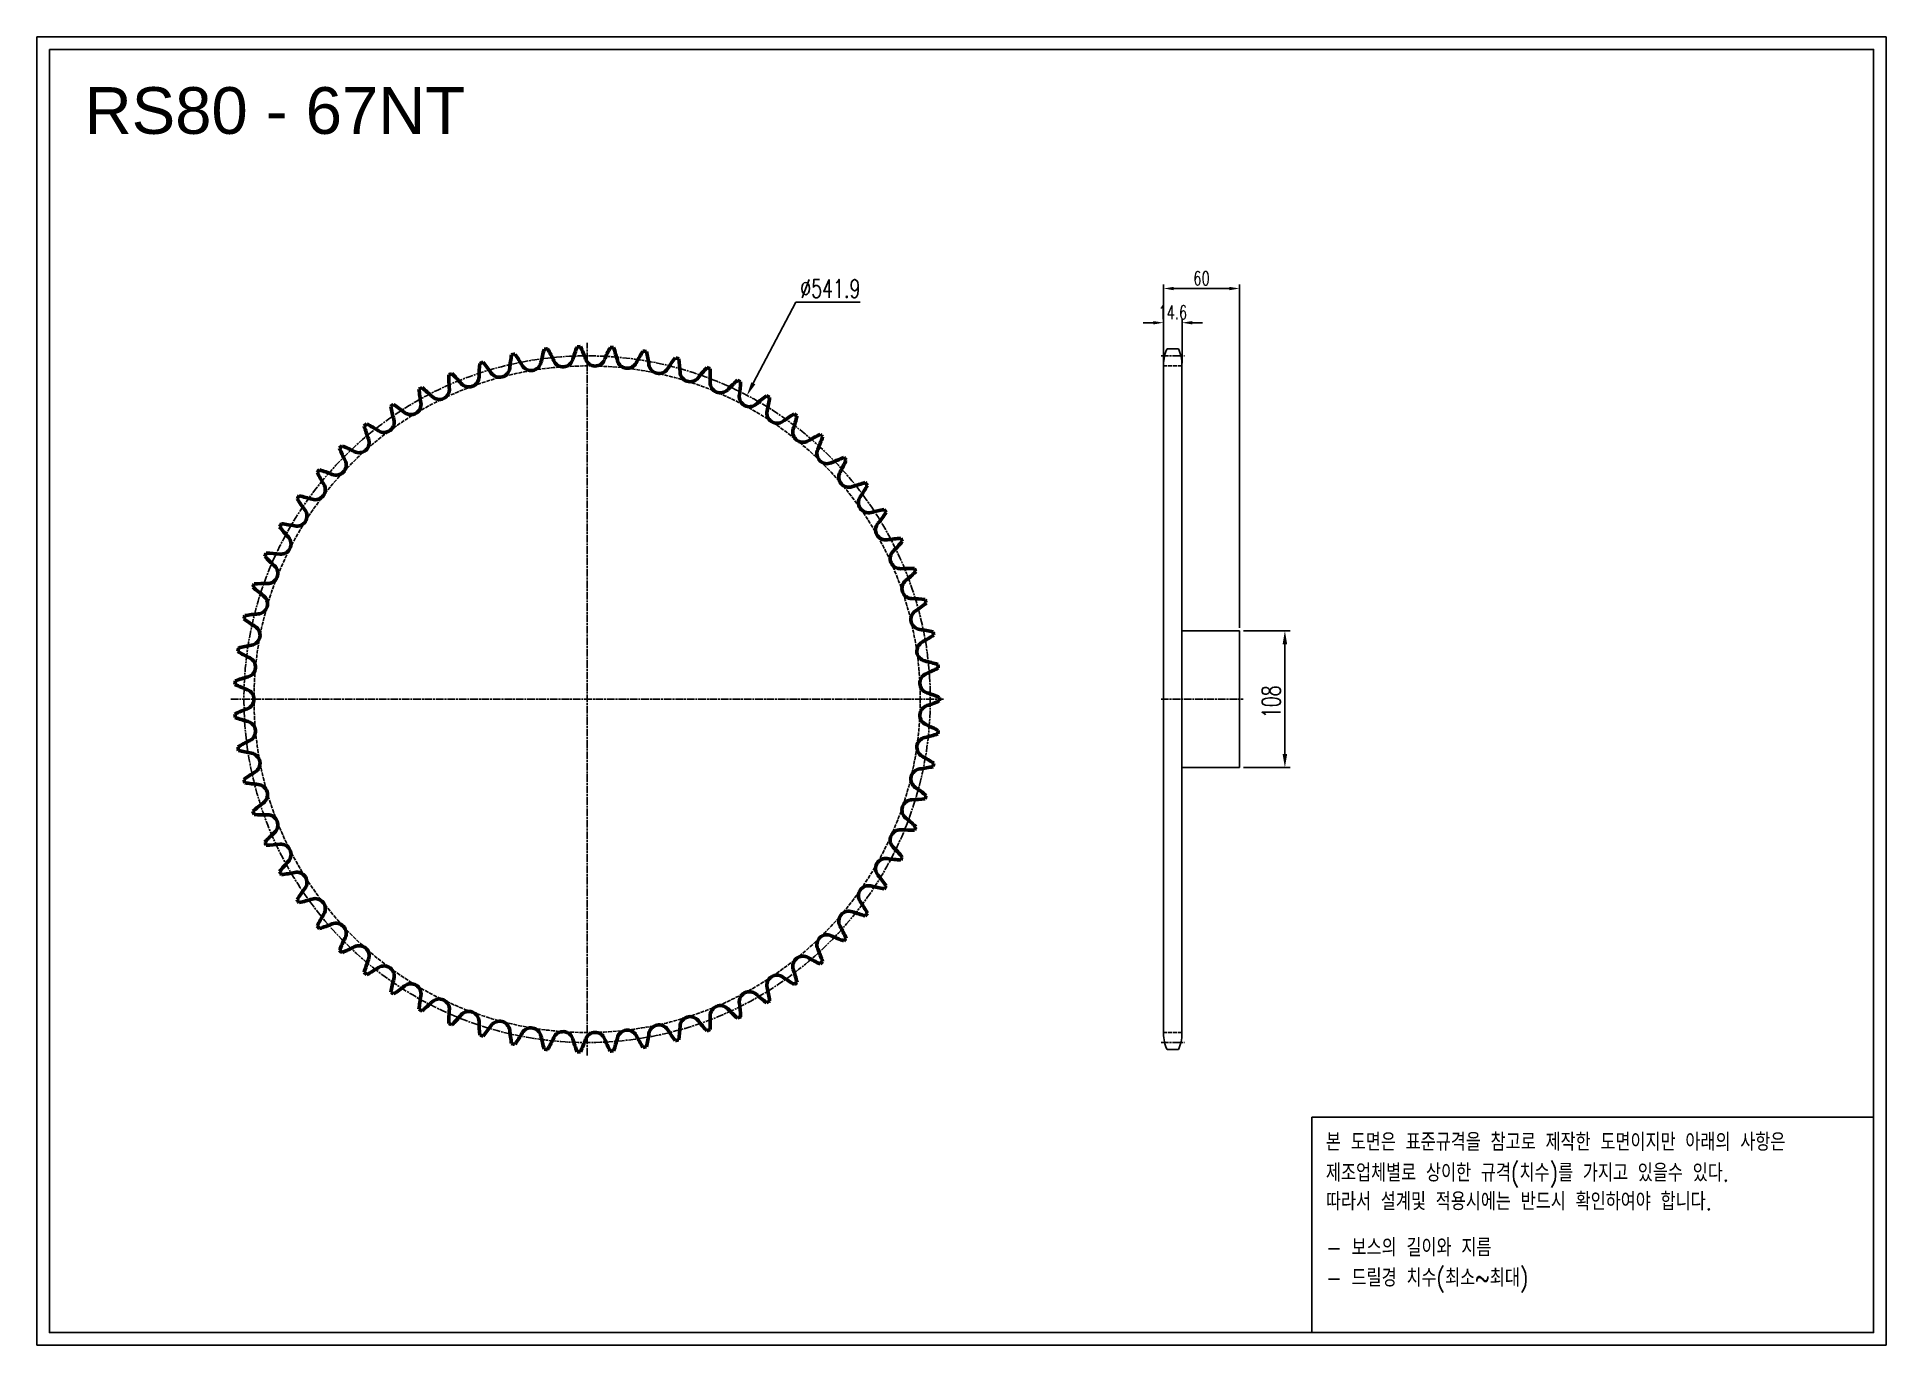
# Model space of a CAD drawing. Header units: millimetres. Extents: x -55152 to -53692, y 20705 to 21737.
import ezdxf

# ---------------------------------------------------------------- set-up
doc = ezdxf.new("R2010")
doc.units = ezdxf.units.MM
for name, pattern in [('AM_ISO02W050', [7.5, 6, -1.5]), ('AM_ISO02W050x2', [3.75, 3, -0.75]), ('AM_ISO08W050', [18, 12, -1.5, 3, -1.5]), ('AM_ISO08W050x2', [9, 6, -0.75, 1.5, -0.75])]:
    doc.linetypes.add(name, pattern=pattern)
for name, color, linetype, lineweight in [('AM_0N', 7, 'Continuous', 50), ('AM_3N', 6, 'AM_ISO02W050', 25), ('AM_7', 4, 'AM_ISO08W050', 25), ('AM_7N', 4, 'AM_ISO08W050', 25)]:
    doc.layers.add(name, color=color, linetype=linetype, lineweight=lineweight)
doc.layers.add('S-DIM', color=7, linetype='Continuous')
doc.styles.add('HAN', font='ROMANS.shx', dxfattribs={"width": 0.7, "bigfont": 'whgtxt.shx'})
doc.styles.add('HSG', font='SIMPLEX.shx', dxfattribs={"width": 0.7, "bigfont": 'HSG.shx'})
doc.styles.get("Standard").update_dxf_attribs({"font": 'arial.ttf'})
doc.dimstyles.new('APP23', dxfattribs={"dimscale": 4.5, "dimtxt": 2.4, "dimasz": 1.8, "dimexe": 0.7, "dimexo": 0.5, "dimgap": 0.6, "dimtad": 1, "dimtoh": 1, "dimdec": 1, "dimrnd": 0.01, "dimzin": 9, "dimdsep": 46, "dimtxsty": 'HSG', "dimcen": 0, "dimclrd": 1, "dimclre": 1, "dimclrt": 256, "dimazin": 2, "dimtp": 1, "dimtm": 1, "dimtfac": 0.5, "dimtdec": 1, "dimtix": 1, "dimtofl": 0, "dimtmove": 0, "dimatfit": 3, "dimfxl": 0, "dimtvp": 1, "dimtolj": 2, "dimlwd": -1, "dimlwe": -1, "dimarcsym": 0})
doc.dimstyles.new('APP28', dxfattribs={"dimscale": 6, "dimtxt": 2.4, "dimasz": 1.8, "dimexe": 0.7, "dimexo": 0.5, "dimgap": 0.6, "dimtad": 1, "dimtoh": 1, "dimdec": 1, "dimrnd": 0.01, "dimzin": 9, "dimdsep": 46, "dimtxsty": 'HSG', "dimcen": 0, "dimclrd": 1, "dimclre": 1, "dimclrt": 256, "dimazin": 2, "dimtp": 1, "dimtm": 1, "dimtfac": 0.5, "dimtdec": 1, "dimtofl": 0, "dimtmove": 0, "dimatfit": 3, "dimfxl": 0, "dimtvp": 1, "dimtolj": 2, "dimlwd": -1, "dimlwe": -1, "dimarcsym": 0})

# ---------------------------------------------------------------- blocks, each defined once
blk = doc.blocks.new('*D1')
at = {"layer": 'Defpoints', "color": 0, "transparency": 16777216}
for p in [(-54202.2, 21268.6), (-54202.2, 21160.6), (-54166.4, 21160.6)]:
    blk.add_point(p, dxfattribs=at)
at = {"layer": 'S-DIM', "color": 1, "transparency": 16777216}
for p, q in [((-54199.2, 21268.6), (-54162.2, 21268.6)), ((-54166.4, 21257.8), (-54166.4, 21171.4)), ((-54199.2, 21160.6), (-54162.2, 21160.6))]:
    blk.add_line(p, q, dxfattribs=at)
for points in [[(-54168.2, 21257.8), (-54164.6, 21257.8), (-54166.4, 21268.6)], [(-54168.2, 21171.4), (-54164.6, 21171.4), (-54166.4, 21160.6)]]:
    blk.add_solid(points, dxfattribs=at)
at = {"layer": 'S-DIM', "transparency": 16777216, "insert": (-54177.2, 21212.5), "char_height": 14.4, "attachment_point": 5, "rotation": 90, "style": 'HSG'}
blk.add_mtext('\\A2;108', dxfattribs=at)
blk = doc.blocks.new('*D2')
at = {"layer": 'Defpoints', "color": 0, "transparency": 16777216}
for p in [(-54247.6, 21511.7), (-54262.2, 21477.6), (-54247.6, 21477.6)]:
    blk.add_point(p, dxfattribs=at)
at = {"layer": 'S-DIM', "color": 1, "transparency": 16777216}
for p, q in [((-54270.3, 21511.7), (-54278.4, 21511.7)), ((-54262.2, 21479.8), (-54262.2, 21514.8)), ((-54247.6, 21479.8), (-54247.6, 21514.8)), ((-54239.5, 21511.7), (-54231.4, 21511.7))]:
    blk.add_line(p, q, dxfattribs=at)
for points in [[(-54270.3, 21513), (-54270.3, 21510.3), (-54262.2, 21511.7)], [(-54239.5, 21513), (-54239.5, 21510.3), (-54247.6, 21511.7)]]:
    blk.add_solid(points, dxfattribs=at)
at = {"layer": 'S-DIM', "transparency": 16777216, "insert": (-54254.9, 21519.8), "char_height": 10.8, "attachment_point": 5, "style": 'HSG'}
blk.add_mtext('\\A2;14.6', dxfattribs=at)
blk = doc.blocks.new('*D3')
at = {"layer": 'Defpoints', "color": 0, "transparency": 16777216}
for p in [(-54202.2, 21538.7), (-54262.2, 21477.6), (-54202.2, 21268.6)]:
    blk.add_point(p, dxfattribs=at)
at = {"layer": 'S-DIM', "color": 1, "transparency": 16777216}
for p, q in [((-54262.2, 21479.8), (-54262.2, 21541.8)), ((-54254.1, 21538.7), (-54210.3, 21538.7)), ((-54202.2, 21270.8), (-54202.2, 21541.8))]:
    blk.add_line(p, q, dxfattribs=at)
for points in [[(-54254.1, 21540), (-54254.1, 21537.3), (-54262.2, 21538.7)], [(-54210.3, 21540), (-54210.3, 21537.3), (-54202.2, 21538.7)]]:
    blk.add_solid(points, dxfattribs=at)
at = {"layer": 'S-DIM', "transparency": 16777216, "insert": (-54232.2, 21546.8), "char_height": 10.8, "attachment_point": 5, "style": 'HSG'}
blk.add_mtext('\\A2;60', dxfattribs=at)
blk = doc.blocks.new('*D4')
at = {"layer": 'Defpoints', "color": 0, "transparency": 16777216}
for p in [(-54591.1, 21454.3), (-54843.5, 20974.8)]:
    blk.add_point(p, dxfattribs=at)
at = {"layer": 'S-DIM', "color": 1, "transparency": 16777216}
for p, q in [((-54552.4, 21527.8), (-54586.1, 21463.9)), ((-54501.8, 21527.8), (-54552.4, 21527.8))]:
    blk.add_line(p, q, dxfattribs=at)
blk.add_solid([(-54587.7, 21464.7), (-54584.5, 21463), (-54591.1, 21454.3)], dxfattribs=at)
at = {"layer": 'S-DIM', "transparency": 16777216, "insert": (-54525.3, 21538.6), "char_height": 14.4, "attachment_point": 5, "style": 'HSG'}
blk.add_mtext('\\A2;∅541.9', dxfattribs=at)
blk = doc.blocks.new('notice1')
at = {"color": 4}
blk.add_lwpolyline([(-22142.12, 1735.9), (-22053.8, 1735.9), (-22053.8, 1702.07), (-22142.12, 1702.07)], close=True, dxfattribs=at)
at = {"color": 4, "style": 'HAN', "width": 0.8}
for s, p in [('본 도면은 표준규격을 참고로 제작한 도면이지만 아래의 사항은', (-22139.9, 1730.62)), ('제조업체별로 상이한 규격(치수)를 가지고 있을수 있다.', (-22139.9, 1725.78)), ('따라서 설계및 적용시에는 반드시 확인하여야 합니다.', (-22139.9, 1721.28)), ('- 보스의 길이와 지름', (-22139.9, 1714.03)), ('- 드릴경 치수(최소~최대)', (-22139.9, 1709.27))]:
    blk.add_text(s, height=2.7949, dxfattribs=at).set_placement(p)

msp = doc.modelspace()

# ---------------------------------------------------------------- linework, layer by layer
for p, q in [((-54259.44, 21491.13), (-54250.45, 21491.13)), ((-54262.24, 21478.43), (-54262.24, 20950.71)), ((-54247.64, 21478.43), (-54247.64, 20950.71)), ((-54247.64, 21268.57), (-54202.24, 21268.57)), ((-54202.24, 21268.57), (-54202.24, 21160.57)), ((-54202.24, 21160.57), (-54247.64, 21160.57)), ((-54259.44, 20938.01), (-54250.45, 20938.01))]:
    msp.add_line(p, q)
for points in [[(-55151.64, 21737.15), (-53691.8, 21737.15), (-53691.8, 20704.94), (-55151.64, 20704.94)], [(-55141.81, 21727.32), (-53701.63, 21727.32), (-53701.63, 20714.77), (-55141.81, 20714.77)]]:
    msp.add_lwpolyline(points, close=True)
for centre, start, end in [((-54232.04, 21478.43), 155.13196, 180), ((-54277.84, 21478.43), 0, 24.86804), ((-54232.04, 20950.71), 180, 204.86804), ((-54277.84, 20950.71), 335.13196, 0)]:
    msp.add_arc(centre, 30.2, start, end)
at = {"layer": 'AM_0N'}
for centre, radius, start, end in [((-54624.76, 21454.69), 131.49, 164.07733, 168.73134), ((-54717.3, 21214.57), 278.27, 96.4344, 96.99844), ((-54863.08, 21426.63), 131.49, 24.70149, 29.35551), ((-54602.68, 21444.97), 131.49, 158.70419, 163.35821), ((-54717.3, 21214.57), 278.27, 91.06127, 91.6253), ((-54842.59, 21439.35), 131.49, 19.32836, 23.98237), ((-54581.61, 21433.23), 131.49, 153.33106, 157.98507), ((-54717.3, 21214.57), 278.27, 85.68813, 86.25217), ((-54820.99, 21450.09), 131.49, 13.95522, 18.60924), ((-54561.73, 21419.56), 131.49, 147.95792, 152.61194), ((-54717.3, 21214.57), 278.27, 80.315, 80.87903), ((-54798.48, 21458.77), 131.49, 8.58209, 13.23611), ((-54671.16, 21467.74), 131.49, 174.8236, 179.47761), ((-54717.3, 21214.57), 278.27, 107.18067, 107.7447), ((-54900.07, 21395.73), 131.49, 35.44776, 40.10178), ((-54786.42, 21476.63), 8.02, 215.44776, 354.10448), ((-54647.65, 21462.31), 131.49, 169.45046, 174.10448), ((-54717.3, 21214.57), 278.27, 101.80754, 102.37157), ((-54882.3, 21412.05), 131.49, 30.07463, 34.72864), ((-54761.58, 21481.96), 8.02, 210.07463, 348.73134), ((-54736.34, 21484.93), 8.02, 204.70149, 343.35821), ((-54710.94, 21485.52), 8.02, 199.32836, 337.98507), ((-54685.6, 21483.74), 8.02, 193.95522, 332.61194), ((-54660.53, 21479.59), 8.02, 188.58209, 327.23881), ((-54543.22, 21404.09), 131.49, 142.58479, 147.23881), ((-54717.3, 21214.57), 278.27, 74.94186, 75.5059), ((-54775.25, 21465.3), 131.49, 3.20896, 7.86297), ((-54526.23, 21386.96), 131.49, 137.21166, 141.86567), ((-54717.3, 21214.57), 278.27, 69.56873, 70.13276), ((-54751.52, 21469.62), 131.49, 357.83582, 2.48984), ((-54717.3, 21214.57), 278.27, 117.92694, 118.49097), ((-54930.64, 21358.47), 131.49, 46.19403, 50.84805), ((-54834.07, 21459.15), 8.02, 226.19403, 4.85075), ((-54717.3, 21214.57), 278.27, 112.5538, 113.11784), ((-54695.07, 21470.95), 131.49, 180.19673, 184.85075), ((-54916.23, 21377.82), 131.49, 40.8209, 45.47491), ((-54810.66, 21469.01), 8.02, 220.8209, 359.47761), ((-54635.96, 21473.11), 8.02, 183.20896, 321.86567), ((-54612.11, 21464.35), 8.02, 177.83582, 316.49254), ((-54510.93, 21368.31), 131.49, 131.83852, 136.49254), ((-54717.3, 21214.57), 278.27, 64.19559, 64.75963), ((-54727.48, 21471.71), 131.49, 352.46269, 357.1167), ((-54717.3, 21214.57), 278.27, 123.30007, 123.86411), ((-54743.26, 21470.59), 131.49, 190.943, 195.59701), ((-54943.18, 21337.86), 131.49, 51.56716, 56.22118), ((-54856.46, 21447.14), 8.02, 231.56716, 10.22388), ((-54719.17, 21471.9), 131.49, 185.56986, 190.22388), ((-54589.18, 21453.41), 8.02, 172.46269, 311.1194), ((-54497.44, 21348.31), 131.49, 126.46539, 131.1194), ((-54717.3, 21214.57), 278.27, 58.82246, 59.38649), ((-54703.36, 21471.53), 131.49, 347.08955, 351.74357), ((-54717.3, 21214.57), 278.27, 128.67321, 129.23724), ((-54953.73, 21316.17), 131.49, 56.9403, 61.59431), ((-54877.63, 21433.09), 8.02, 236.9403, 15.59701), ((-54567.38, 21440.36), 8.02, 167.08955, 305.74627), ((-54485.88, 21327.14), 131.49, 121.09225, 125.74627), ((-54679.36, 21469.1), 131.49, 341.71642, 346.37043), ((-54717.3, 21214.57), 278.27, 53.44933, 54.01336), ((-54897.39, 21417.11), 8.02, 242.31343, 20.97015), ((-54767.12, 21467.04), 131.49, 196.31613, 200.97015), ((-54546.9, 21425.33), 8.02, 161.71642, 300.37313), ((-54476.36, 21304.97), 131.49, 115.71912, 120.37313), ((-54655.69, 21464.43), 131.49, 336.34328, 340.9973), ((-54717.3, 21214.57), 278.27, 48.07619, 48.64023), ((-54915.56, 21399.36), 8.02, 247.68657, 26.34328), ((-54717.3, 21214.57), 278.27, 134.04634, 134.61038), ((-54790.54, 21461.26), 131.49, 201.68927, 206.34328), ((-54962.21, 21293.58), 131.49, 62.31343, 66.96745), ((-54527.91, 21408.45), 8.02, 156.34328, 295), ((-54468.95, 21282.01), 131.49, 110.34598, 115), ((-54632.57, 21457.56), 131.49, 330.97015, 335.62417), ((-54717.3, 21214.57), 278.27, 42.70306, 43.26709), ((-54717.3, 21214.57), 278.27, 139.41948, 139.98351), ((-54813.32, 21453.32), 131.49, 207.0624, 211.71642), ((-54968.53, 21270.3), 131.49, 67.68657, 72.34058), ((-54510.59, 21389.86), 8.02, 150.97015, 289.62687), ((-54717.3, 21214.57), 278.27, 144.79261, 145.35664), ((-54835.26, 21443.28), 131.49, 212.43554, 217.08955), ((-54972.64, 21246.53), 131.49, 73.0597, 77.71372), ((-54932, 21379.98), 8.02, 253.0597, 31.71642), ((-54463.73, 21258.46), 131.49, 104.97285, 109.62687), ((-54495.08, 21369.74), 8.02, 145.59701, 284.25373), ((-54610.18, 21448.56), 131.49, 325.59701, 330.25103), ((-54717.3, 21214.57), 278.27, 37.32992, 37.89396), ((-54946.54, 21359.15), 8.02, 258.43284, 37.08955), ((-54460.73, 21234.52), 131.49, 99.59972, 104.25373), ((-54588.74, 21437.5), 131.49, 320.22388, 324.8779), ((-54717.3, 21214.57), 278.27, 31.95679, 32.52082), ((-54717.3, 21214.57), 278.27, 150.16574, 150.72978), ((-54856.16, 21431.23), 131.49, 217.80867, 222.46269), ((-54974.51, 21222.48), 131.49, 78.43284, 83.08685), ((-54481.53, 21348.24), 8.02, 140.22388, 278.8806), ((-54717.3, 21214.57), 278.27, 155.53888, 156.10291), ((-54974.12, 21198.36), 131.49, 83.80597, 88.45999), ((-54959.07, 21337.05), 8.02, 263.80597, 42.46269), ((-54459.99, 21210.41), 131.49, 94.22658, 98.8806), ((-54470.05, 21325.58), 8.02, 134.85075, 273.50746), ((-54568.43, 21424.48), 131.49, 314.85075, 319.50476), ((-54717.3, 21214.57), 278.27, 26.58365, 27.14769), ((-54875.83, 21417.27), 131.49, 223.18181, 227.83582), ((-54969.48, 21313.87), 8.02, 269.1791, 47.83582), ((-54461.51, 21186.33), 131.49, 88.85345, 93.50746), ((-54549.43, 21409.62), 131.49, 309.47761, 314.13163), ((-54717.3, 21214.57), 278.27, 21.21052, 21.77455), ((-54717.3, 21214.57), 278.27, 160.91201, 161.47605), ((-54894.12, 21401.54), 131.49, 228.55494, 233.20896), ((-54971.48, 21174.38), 131.49, 89.1791, 93.83312), ((-54460.74, 21301.94), 8.02, 129.47761, 268.13433), ((-54977.67, 21289.82), 8.02, 274.55224, 53.20896), ((-54465.28, 21162.51), 131.49, 83.48031, 88.13433), ((-54531.9, 21393.04), 131.49, 304.10448, 308.75849), ((-54717.3, 21214.57), 278.27, 15.83739, 16.40142), ((-54717.3, 21214.57), 278.27, 166.28515, 166.84918), ((-54910.85, 21384.16), 131.49, 233.92807, 238.58209), ((-54966.6, 21150.75), 131.49, 94.55224, 99.20625), ((-54983.57, 21265.1), 8.02, 279.92537, 58.58209), ((-54453.68, 21277.53), 8.02, 124.10448, 262.76119), ((-54959.53, 21127.69), 131.49, 99.92537, 104.57939), ((-54448.94, 21252.57), 8.02, 118.73134, 257.38806), ((-54471.26, 21139.14), 131.49, 78.10718, 82.76119), ((-54516.01, 21374.9), 131.49, 298.73134, 303.38536), ((-54717.3, 21214.57), 278.27, 10.46425, 11.02829), ((-54717.3, 21214.57), 278.27, 171.65828, 172.22232), ((-54925.88, 21365.29), 131.49, 239.30121, 243.95522), ((-54987.13, 21239.95), 8.02, 285.29851, 63.95522), ((-54479.41, 21116.43), 131.49, 72.73404, 77.38806), ((-54717.3, 21214.57), 278.27, 5.09112, 5.65515), ((-54717.3, 21214.57), 278.27, 177.03142, 177.59545), ((-54939.08, 21345.09), 131.49, 244.67434, 249.32836), ((-54950.33, 21105.39), 131.49, 105.29851, 109.95252), ((-54446.57, 21227.27), 8.02, 113.35821, 252.01493), ((-54501.88, 21355.34), 131.49, 293.35821, 298.01222), ((-54988.33, 21214.57), 8.02, 290.67164, 69.32836), ((-54489.64, 21094.58), 131.49, 67.36091, 72.01493), ((-54489.64, 21334.55), 131.49, 287.98507, 292.63909), ((-54717.3, 21214.57), 278.27, 359.71798, 0.28202), ((-54939.08, 21084.04), 131.49, 110.67164, 115.32566), ((-54717.3, 21214.57), 278.27, 182.40455, 182.96858), ((-54950.33, 21323.75), 131.49, 250.04748, 254.70149), ((-54987.13, 21189.19), 8.02, 296.04478, 74.70149), ((-54446.57, 21201.87), 8.02, 107.98507, 246.64179), ((-54448.94, 21176.57), 8.02, 102.61194, 241.26866), ((-54479.41, 21312.71), 131.49, 282.61194, 287.26596), ((-54501.88, 21073.79), 131.49, 61.98778, 66.64179), ((-54717.3, 21214.57), 278.27, 354.34485, 354.90888), ((-54925.88, 21063.85), 131.49, 116.04478, 120.69879), ((-54717.3, 21214.57), 278.27, 187.77768, 188.34172), ((-54959.53, 21301.45), 131.49, 255.42061, 260.07463), ((-54983.57, 21164.03), 8.02, 301.41791, 80.07463), ((-54516.01, 21054.24), 131.49, 56.61464, 61.26866), ((-54910.85, 21044.98), 131.49, 121.41791, 126.07193), ((-54453.68, 21151.61), 8.02, 97.23881, 235.89552), ((-54471.26, 21290), 131.49, 277.23881, 281.89282), ((-54717.3, 21214.57), 278.27, 348.97171, 349.53575), ((-54717.3, 21214.57), 278.27, 193.15082, 193.71485), ((-54966.6, 21278.39), 131.49, 260.79375, 265.44776), ((-54977.67, 21139.32), 8.02, 306.79104, 85.44776), ((-54531.9, 21036.09), 131.49, 51.24151, 55.89552), ((-54717.3, 21214.57), 278.27, 343.59858, 344.16261), ((-54894.12, 21027.6), 131.49, 126.79104, 131.44506), ((-54717.3, 21214.57), 278.27, 198.52395, 199.08799), ((-54460.74, 21127.2), 8.02, 91.86567, 230.52239), ((-54465.28, 21266.63), 131.49, 271.86567, 276.51969), ((-54971.48, 21254.76), 131.49, 266.16688, 270.8209), ((-54875.83, 21011.86), 131.49, 132.16418, 136.81819), ((-54969.48, 21115.27), 8.02, 312.16418, 90.8209), ((-54470.05, 21103.56), 8.02, 86.49254, 225.14925), ((-54461.51, 21242.8), 131.49, 266.49254, 271.14655), ((-54549.43, 21019.52), 131.49, 45.86837, 50.52239), ((-54717.3, 21214.57), 278.27, 338.22545, 338.78948), ((-54717.3, 21214.57), 278.27, 203.89709, 204.46112), ((-54974.12, 21230.78), 131.49, 271.54001, 276.19403), ((-54959.07, 21092.09), 8.02, 317.53731, 96.19403), ((-54568.43, 21004.66), 131.49, 40.49524, 45.14925), ((-54856.16, 20997.91), 131.49, 137.53731, 142.19133), ((-54481.53, 21080.89), 8.02, 81.1194, 219.77612), ((-54459.99, 21218.73), 131.49, 261.1194, 265.77342), ((-54717.3, 21214.57), 278.27, 332.85231, 333.41635), ((-54717.3, 21214.57), 278.27, 209.27022, 209.83426), ((-54974.51, 21206.66), 131.49, 276.91315, 281.56716), ((-54946.54, 21069.99), 8.02, 322.91045, 101.56716), ((-54495.08, 21059.4), 8.02, 75.74627, 214.40299), ((-54460.73, 21194.61), 131.49, 255.74627, 260.40028), ((-54588.74, 20991.64), 131.49, 35.1221, 39.77612), ((-54717.3, 21214.57), 278.27, 327.47918, 328.04321), ((-54835.26, 20985.86), 131.49, 142.91045, 147.56446), ((-54717.3, 21214.57), 278.27, 214.64336, 215.20739), ((-54972.64, 21182.61), 131.49, 282.28628, 286.9403), ((-54932, 21049.16), 8.02, 328.28358, 106.9403), ((-54610.18, 20980.58), 131.49, 29.74897, 34.40299), ((-54813.32, 20975.82), 131.49, 148.28358, 152.9376), ((-54968.53, 21158.84), 131.49, 287.65942, 292.31343), ((-54915.56, 21029.78), 8.02, 333.65672, 112.31343), ((-54510.59, 21039.28), 8.02, 70.37313, 209.02985), ((-54463.73, 21170.68), 131.49, 250.37313, 255.02715), ((-54717.3, 21214.57), 278.27, 322.10604, 322.67008), ((-54717.3, 21214.57), 278.27, 220.01649, 220.58052), ((-54790.54, 20967.87), 131.49, 153.65672, 158.31073), ((-54527.91, 21020.69), 8.02, 65, 203.65672), ((-54468.95, 21147.12), 131.49, 245, 249.65402), ((-54632.57, 20971.58), 131.49, 24.37583, 29.02985), ((-54717.3, 21214.57), 278.27, 316.73291, 317.29694), ((-54717.3, 21214.57), 278.27, 225.38962, 225.95366), ((-54962.21, 21135.56), 131.49, 293.03255, 297.68657), ((-54897.39, 21012.03), 8.02, 339.02985, 117.68657), ((-54767.12, 20962.1), 131.49, 159.02985, 163.68387), ((-54546.9, 21003.81), 8.02, 59.62687, 198.28358), ((-54476.36, 21124.17), 131.49, 239.62687, 244.28088), ((-54655.69, 20964.71), 131.49, 19.0027, 23.65672), ((-54717.3, 21214.57), 278.27, 311.35977, 311.92381), ((-54717.3, 21214.57), 278.27, 230.76276, 231.32679), ((-54953.73, 21112.97), 131.49, 298.40569, 303.0597), ((-54877.63, 20996.05), 8.02, 344.40299, 123.0597), ((-54743.26, 20958.54), 131.49, 164.40299, 169.057), ((-54567.38, 20988.78), 8.02, 54.25373, 192.91045), ((-54485.88, 21102), 131.49, 234.25373, 238.90775), ((-54679.36, 20960.04), 131.49, 13.62957, 18.28358), ((-54717.3, 21214.57), 278.27, 236.13589, 236.69993), ((-54943.18, 21091.28), 131.49, 303.77882, 308.43284), ((-54856.46, 20982), 8.02, 349.77612, 128.43284), ((-54719.17, 20957.24), 131.49, 169.77612, 174.43014), ((-54834.07, 20969.99), 8.02, 355.14925, 133.80597), ((-54589.18, 20975.73), 8.02, 48.8806, 187.53731), ((-54497.44, 21080.83), 131.49, 228.8806, 233.53461), ((-54703.36, 20957.61), 131.49, 8.25643, 12.91045), ((-54717.3, 21214.57), 278.27, 305.98664, 306.55067), ((-54717.3, 21214.57), 278.27, 241.50903, 242.07306), ((-54930.64, 21070.67), 131.49, 309.15195, 313.80597), ((-54695.07, 20958.19), 131.49, 175.14925, 179.80327), ((-54916.23, 21051.32), 131.49, 314.52509, 319.1791), ((-54810.66, 20960.13), 8.02, 0.52239, 139.1791), ((-54635.96, 20956.03), 8.02, 38.13433, 176.79104), ((-54751.52, 20959.52), 131.49, 357.51016, 2.16418), ((-54612.11, 20964.78), 8.02, 43.50746, 182.16418), ((-54510.93, 21060.83), 131.49, 223.50746, 228.16148), ((-54717.3, 21214.57), 278.27, 295.24037, 295.80441), ((-54727.48, 20957.43), 131.49, 2.8833, 7.53731), ((-54717.3, 21214.57), 278.27, 300.61351, 301.17754), ((-54717.3, 21214.57), 278.27, 246.88216, 247.4462), ((-54671.16, 20961.4), 131.49, 180.52239, 185.1764), ((-54717.3, 21214.57), 278.27, 252.2553, 252.81933), ((-54900.07, 21033.41), 131.49, 319.89822, 324.55224), ((-54786.42, 20952.5), 8.02, 5.89552, 144.55224), ((-54647.65, 20966.83), 131.49, 185.89552, 190.54954), ((-54882.3, 21017.09), 131.49, 325.27136, 329.92537), ((-54761.58, 20947.18), 8.02, 11.26866, 149.92537), ((-54624.76, 20974.44), 131.49, 191.26866, 195.92267), ((-54736.34, 20944.21), 8.02, 16.64179, 155.29851), ((-54710.94, 20943.61), 8.02, 22.01493, 160.67164), ((-54685.6, 20945.4), 8.02, 27.38806, 166.04478), ((-54561.73, 21009.57), 131.49, 207.38806, 212.04208), ((-54798.48, 20970.37), 131.49, 346.76389, 351.41791), ((-54660.53, 20949.55), 8.02, 32.76119, 171.41791), ((-54543.22, 21025.04), 131.49, 212.76119, 217.41521), ((-54775.25, 20963.84), 131.49, 352.13703, 356.79104), ((-54526.23, 21042.18), 131.49, 218.13433, 222.78834), ((-54717.3, 21214.57), 278.27, 289.86724, 290.43127), ((-54717.3, 21214.57), 278.27, 257.62843, 258.19246), ((-54717.3, 21214.57), 278.27, 263.00156, 263.5656), ((-54863.08, 21002.51), 131.49, 330.64449, 335.29851), ((-54602.68, 20984.16), 131.49, 196.64179, 201.29581), ((-54717.3, 21214.57), 278.27, 268.3747, 268.93873), ((-54842.59, 20989.79), 131.49, 336.01763, 340.67164), ((-54581.61, 20995.91), 131.49, 202.01493, 206.66894), ((-54717.3, 21214.57), 278.27, 273.74783, 274.31187), ((-54820.99, 20979.04), 131.49, 341.39076, 346.04478), ((-54717.3, 21214.57), 278.27, 279.12097, 279.685), ((-54717.3, 21214.57), 278.27, 284.4941, 285.05814)]:
    msp.add_arc(centre, radius, start, end, dxfattribs=at)
at = {"layer": 'AM_3N', "linetype": 'AM_ISO02W050x2'}
for p, q in [((-54262.24, 21477.58), (-54247.64, 21477.58)), ((-54262.24, 20951.56), (-54247.64, 20951.56))]:
    msp.add_line(p, q, dxfattribs=at)
msp.add_circle((-54717.3, 21214.57), 263.01, dxfattribs=at)
at = {"layer": 'AM_7', "linetype": 'AM_ISO08W050x2'}
for p, q in [((-54264.19, 21485.52), (-54245.7, 21485.52)), ((-54264.19, 21214.57), (-54199.43, 21214.57)), ((-54264.19, 20943.62), (-54245.7, 20943.62))]:
    msp.add_line(p, q, dxfattribs=at)
msp.add_circle((-54717.3, 21214.57), 270.95, dxfattribs=at)
at = {"layer": 'AM_7N', "linetype": 'AM_ISO08W050x2'}
for p, q in [((-54717.3, 20933.3), (-54717.3, 21495.84)), ((-54998.57, 21214.57), (-54436.03, 21214.57))]:
    msp.add_line(p, q, dxfattribs=at)

# ---------------------------------------------------------------- block references
at = {"xscale": 5.021469573119999, "yscale": 5.021469573119999, "zscale": 5.021469573119999}
msp.add_blockref('notice1', (57040.84, 12167.89), dxfattribs=at)

# ---------------------------------------------------------------- texts
msp.add_text('RS80 - 67NT', height=36.8646).set_placement((-55114.05, 21660.71))

# ---------------------------------------------------------------- dimensions: what is measured, and where the dimension line sits
at = {"layer": 'S-DIM'}
dim = msp.add_diameter_dim_2p(p1=(-54843.5, 20974.81), p2=(-54591.09, 21454.33), dimstyle='APP28', dxfattribs=at)
dim.commit()
dim.dimension.update_dxf_attribs({"geometry": '*D4', "text_midpoint": (-54525.32, 21527.76), "dimtype": 131})
dim = msp.add_linear_dim(base=(-54202.24, 21538.68), p1=(-54262.24, 21477.58), p2=(-54202.24, 21268.57), dimstyle='APP23', dxfattribs=at)
dim.commit()
dim.dimension.update_dxf_attribs({"geometry": '*D3', "text_midpoint": (-54232.24, 21546.78)})
dim = msp.add_linear_dim(base=(-54247.64, 21511.68), p1=(-54262.24, 21477.58), p2=(-54247.64, 21477.58), dimstyle='APP23', dxfattribs=at)
dim.commit()
dim.dimension.update_dxf_attribs({"geometry": '*D2', "text_midpoint": (-54254.94, 21511.68), "dimtype": 128})
dim = msp.add_linear_dim(base=(-54166.37, 21160.57), p1=(-54202.24, 21268.57), p2=(-54202.24, 21160.57), angle=90, dimstyle='APP28', dxfattribs=at)
dim.commit()
dim.dimension.update_dxf_attribs({"geometry": '*D1', "text_midpoint": (-54166.37, 21212.53), "dimtype": 128})

doc.saveas('drawing.dxf')
